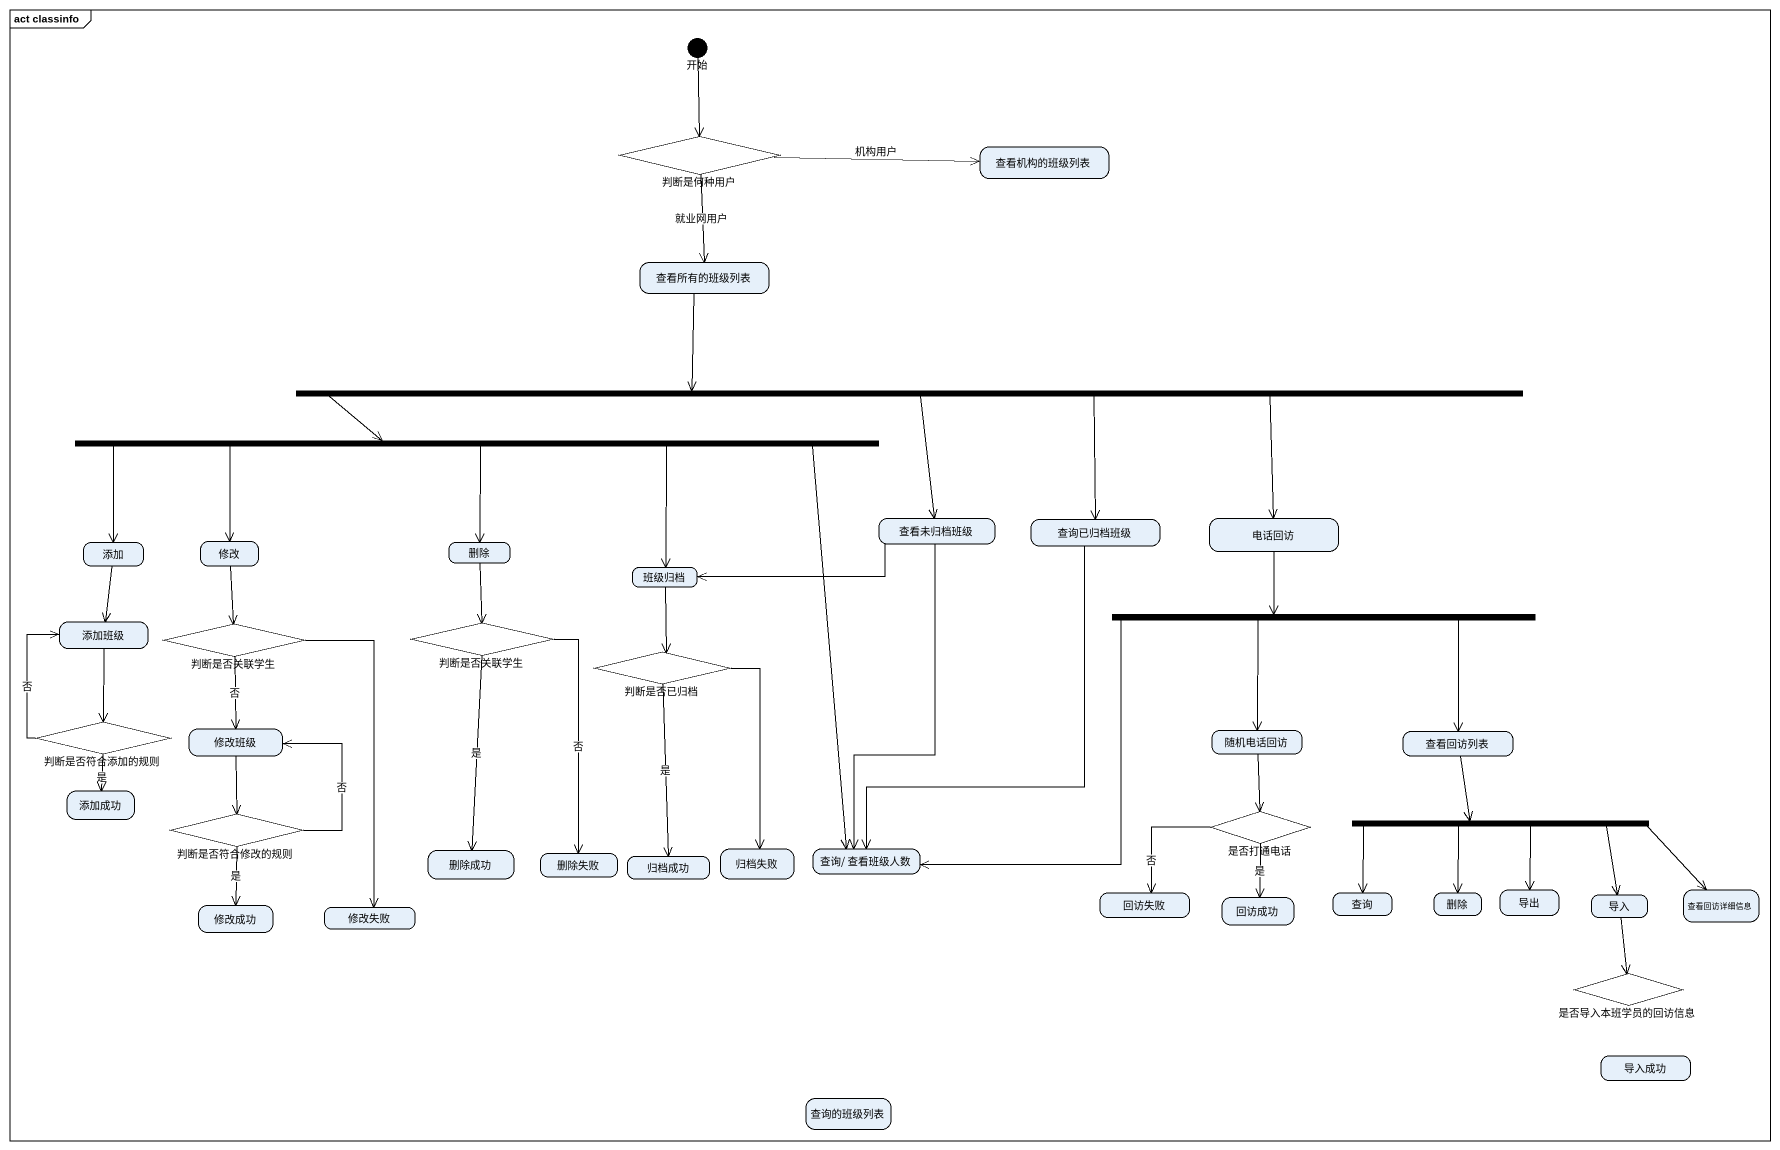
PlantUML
@startuml
mainframe act classinfo
hide empty description
state 开始 <<start>>
state 判断是何种用户 <<choice>>
state 查看机构的班级列表
state 查看所有的班级列表
state fork1 <<fork>>
state fork2 <<fork>>
state 添加
state 修改
state 删除
state 查看未归档班级
state 查询已归档班级
state 电话回访
state 班级归档
state 添加班级
state 判断是否关联学生 <<choice>>
state "判断是否关联学生" as 判断是否关联学生_2 <<choice>>
state fork3 <<fork>>
state 判断是否已归档 <<choice>>
state 判断是否符合添加的规则 <<choice>>
state 修改班级
state 随机电话回访
state 查看回访列表
state 添加成功
state 是否打通电话 <<choice>>
state 判断是否符合修改的规则 <<choice>>
state 删除成功
state 删除失败
state 归档失败
state "查询/ 查看班级人数" as 查询_查看班级人数
state fork4 <<fork>>
state 归档成功
state 回访失败
state 回访成功
state 查询
state "删除" as 删除_2
state 导出
state 导入
state 查看回访详细信息
state 修改成功
state 修改失败
state 是否导入本班学员的回访信息 <<choice>>
state 导入成功
state 查询的班级列表
开始 --> 判断是何种用户
判断是何种用户 -right-> 查看机构的班级列表 : 机构用户
判断是何种用户 --> 查看所有的班级列表 : 就业网用户
查看所有的班级列表 -right-> fork1
fork1 -left-> fork2
fork1 --> 查看未归档班级
fork1 --> 查询已归档班级
fork1 -right-> 电话回访
fork2 -left-> 添加
fork2 -left-> 修改
fork2 --> 删除
fork2 --> 班级归档
fork2 --> 查询_查看班级人数
添加 --> 添加班级
修改 --> 判断是否关联学生
删除 --> 判断是否关联学生_2
查看未归档班级 -left-> 班级归档
查看未归档班级 --> 查询_查看班级人数
查询已归档班级 --> 查询_查看班级人数
电话回访 --> fork3
班级归档 --> 判断是否已归档
添加班级 --> 判断是否符合添加的规则
判断是否关联学生 --> 修改班级 : 否
判断是否关联学生 --> 修改失败
判断是否关联学生_2 --> 删除成功 : 是
判断是否关联学生_2 --> 删除失败 : 否
fork3 --> 随机电话回访
fork3 --> 查看回访列表
fork3 -left-> 查询_查看班级人数
判断是否已归档 --> 归档失败
判断是否已归档 --> 归档成功 : 是
判断是否符合添加的规则 -up-> 添加班级 : 否
判断是否符合添加的规则 --> 添加成功 : 是
修改班级 --> 判断是否符合修改的规则
随机电话回访 --> 是否打通电话
查看回访列表 --> fork4
是否打通电话 --> 回访失败 : 否
是否打通电话 --> 回访成功 : 是
判断是否符合修改的规则 -up-> 修改班级 : 否
判断是否符合修改的规则 --> 修改成功 : 是
fork4 -left-> 查询
fork4 --> 删除_2
fork4 --> 导出
fork4 --> 导入
fork4 -right-> 查看回访详细信息
导入 --> 是否导入本班学员的回访信息
@enduml
